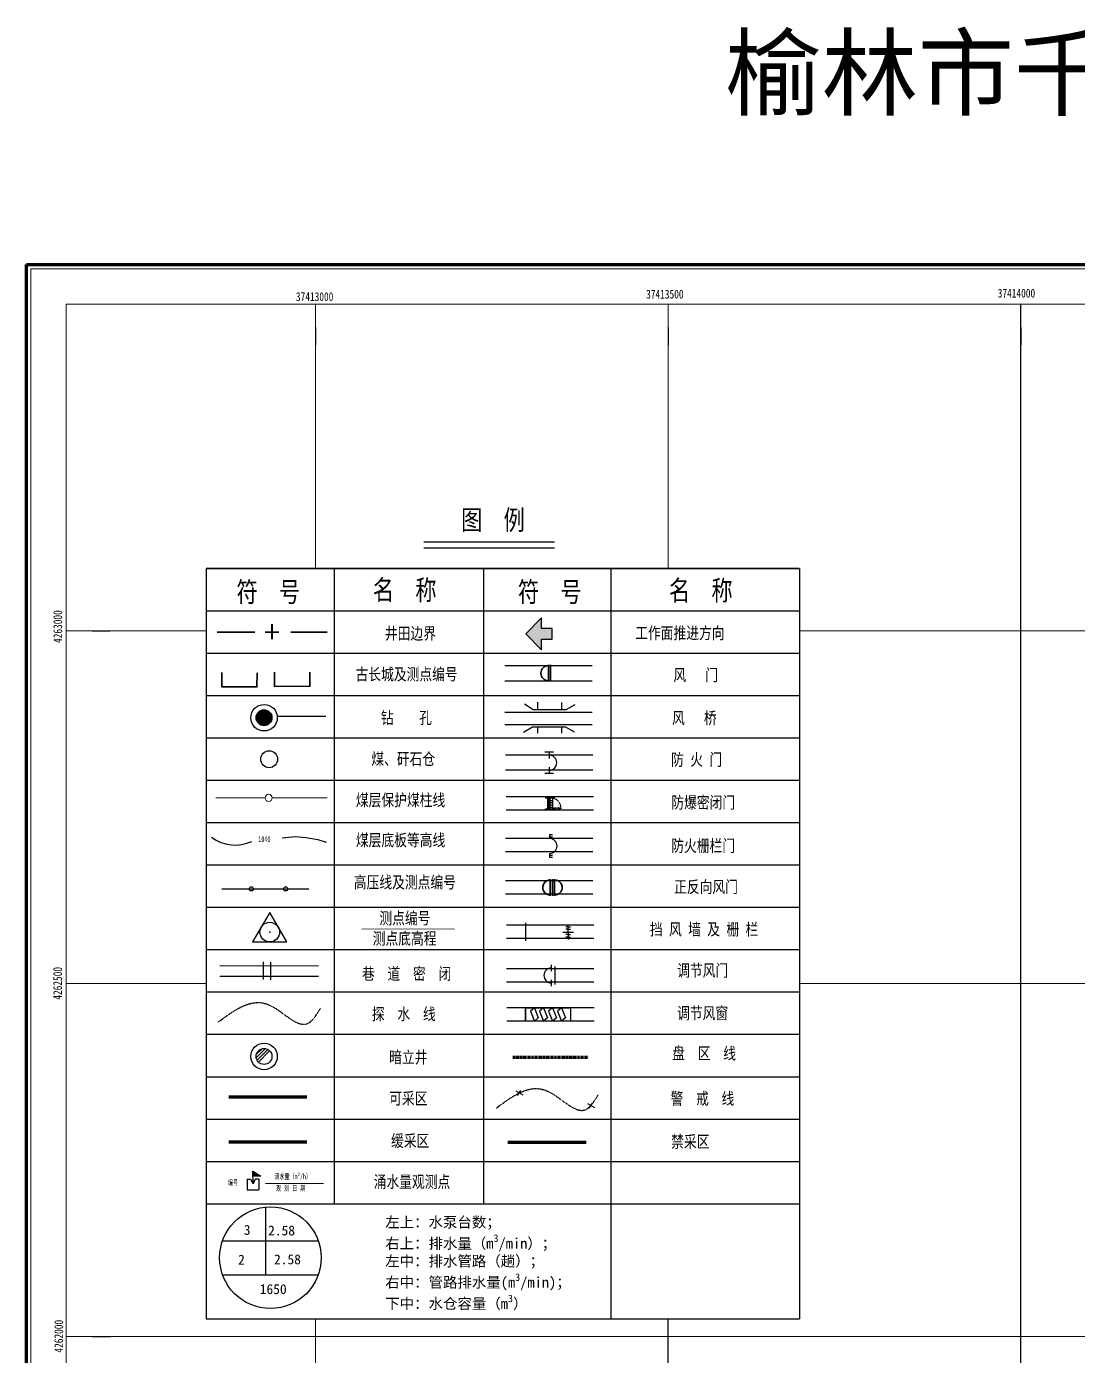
# Model space of a CAD drawing. Header units: millimetres. Extents: x 37412591 to 74834139, y 4258245 to 8527567.
# Drawn here: x 37412591 to 37414080, y 4261973 to 4263856 of the extents above; entities that cross this region are included whole.
import ezdxf
from ezdxf.enums import TextEntityAlignment as Align

# ---------------------------------------------------------------- set-up
doc = ezdxf.new("R2010")
doc.units = ezdxf.units.MM
for name, pattern in [('2X0_5', [2.5, 2, -0.5]), ('CENTER', [2, 1.25, -0.25, 0.25, -0.25]), ('小虚线', [3.5, 2, -1.5]), ('采区边界线', [15, 10, -2, 1, -2])]:
    doc.linetypes.add(name, pattern=pattern)
for name, color, linetype in [('2', 2, 'Continuous'), ('6号煤底板等高线', 7, 'Continuous'), ('BJ', 7, 'Continuous'), ('KZD', 1, 'Continuous'), ('TK', 7, 'Continuous'), ('图例', 7, 'Continuous'), ('图层1', 7, 'Continuous'), ('排水系统', 7, 'Continuous'), ('文字', 7, 'Continuous'), ('钻孔', 7, 'Continuous')]:
    doc.layers.add(name, color=color, linetype=linetype)
doc.styles.get("Standard").update_dxf_attribs({"font": 'simfang.ttf', "width": 0.6667})
doc.styles.add('宋体', font='SimSun.ttf', dxfattribs={"height": 2})
doc.styles.add('标准', font='SimSun.ttf', dxfattribs={"width": 0.667})
doc.linetypes.add('井田境界', pattern='A,10,-4,["+",Standard,S=4,R=0,X=-2,Y=-2],-4,10', length=28)
doc.linetypes.add('低压线', pattern='A,3,[13,SYBLTYPE.SHX,S=0.25,R=0,X=0,Y=0],2,[43,SYBLTYPE.SHX,S=0.05,R=0,X=0,Y=0],2,[13,SYBLTYPE.SHX,S=0.25,R=180,X=0,Y=0],7', length=14)

# ---------------------------------------------------------------- blocks, each defined once
blk = doc.blocks.new('7')
at = {"layer": 'BJ'}
for p, q in [((-3, 0), (-3, 2)), ((3, 0), (3, 2))]:
    blk.add_line(p, q, dxfattribs=at)
at = {"layer": 'BJ', "const_width": 0.5}
blk.add_lwpolyline([(-3, 0), (3, 0)], dxfattribs=at)
blk = doc.blocks.new('*E40')
at = {"layer": '图层1', "lineweight": 15}
for p, xscale, yscale, rotation in [((1430686, 4103765), 4999.9999998661, 5000, 41.16143858155903), ((1399254, 4078471), 4999.9999998661, 5000, 41.16143858155903), ((1375007, 4050320), 4999.999997865277, 5000.000001907348, 53.84593815974473), ((1351298, 4014131), 4999.999997887051, 5000.000000953669, 60.34384174222294), ((1330203, 3977607), 4999.999997887051, 5000.000000953669, 60.34384174222294), ((1307074, 3938258), 4999.999997887051, 5000.000000953669, 60.34384174222294), ((1285598, 3896199), 4999.999998281452, 5000.000000953666, 67.98831715551175), ((1267947, 3851910), 4999.999998281452, 5000.000000953666, 67.98831715551175), ((1151867, 3509637), 4999.999998588648, 5000.000000953673, 71.6145007854918), ((1135281, 3468354), 4999.999999574875, 5000.000000953673, 66.0596176603733), ((1106783, 3433817), 4999.999995930825, 5000.000000953673, 41.41326510113162), ((1075381, 3405216), 4999.99999697427, 5000.000000953673, 40.18612156290437), ((1018024, 3357470), 4999.999998545144, 5000.000000953673, 43.51513070621582), ((985618, 3330303), 5000.000001420904, 4999.999999999994, 36.26294556934471), ((951080, 3306632), 5000.000001420904, 4999.999999999994, 36.26294556934471), ((898866, 3278199), 5000.000001420904, 4999.999999999994, 36.26294556934471), ((865636, 3253449), 5000.000001420904, 4999.999999999994, 36.26294556934471), ((832571, 3229560), 5000.000001420904, 4999.999999999994, 36.26294556934471), ((793223, 3203377), 4999.999997710018, 5000.000000000002, 30.0377956473408), ((756469, 3182641), 4999.999997710018, 5000.000000000002, 30.0377956473408), ((721821, 3147363), 4999.999999121524, 5000.000000953673, 70.12100120253399), ((711685, 3109781), 4999.999998315005, 5000.000000953668, 76.77431076027469), ((692395, 3038442), 4999.999999432064, 5000.000000953672, 67.71506531595583), ((679218, 3006025), 5000.000000516703, 5000.000000953673, 68.23387716878797), ((664385, 2972340), 5000.000002165301, 5000.000000953673, 61.78467125253218), ((107618, 2953231), 5000.000003097834, 5000.000000953673, 335.7758513566281), ((646915, 2938791), 4999.999998641332, 5000.00000190734, 60.9885123962318), ((137936, 2938994), 4999.99999775997, 5000.000000953673, 331.94010395261), ((171677, 2920097), 4999.999999774477, 5000.000000953673, 329.7919955585161), ((625159, 2905259), 5000.000000132835, 5000.000001907348, 54.42684420539365), ((204615, 2897687), 4999.999997504277, 5000.000000953673, 332.3538896040781), ((602070, 2872466), 5000.000000132835, 5000.000001907348, 54.42684420539365), ((579133, 2839889), 5000.000000132835, 5000.000001907348, 54.42684420539365), ((358686, 2823007), 4999.999999030015, 5000.000000953672, 337.2878656948604), ((428384, 2800306), 5000.000000413489, 5000.000001907348, 6.212724453938254), ((466500, 2804700), 5000.000000413489, 5000.000001907348, 6.212724453938254)]:
    blk.add_blockref('7', p, dxfattribs=dict(at, xscale=xscale, yscale=yscale, rotation=rotation))
blk = doc.blocks.new('A$C15bb5dd6')
at = {"ltscale": 0.5}
h = blk.add_hatch(color=1, dxfattribs=at)
h.dxf.hatch_style = 1
h.paths.add_polyline_path([(13.8, 10.6), (9.8, 7.5), (14.7, 1.8)])
at = {"color": 0, "ltscale": 0.5}
for p, q in [((4.5, 10.4), (-3.4, 4.4)), ((-3.4, 4.4), (3.4, -4.4)), ((11.2, 1.6), (3.4, -4.4)), ((6.5, 7.8), (4.3, 3.3)), ((9.2, 4.3), (4.3, 3.3)), ((4.5, 10.4), (6.5, 7.8)), ((11.2, 1.6), (9.2, 4.3))]:
    blk.add_line(p, q, dxfattribs=at)
at = {"color": 1, "ltscale": 0.5}
for p, q in [((4.3, 3.3), (13.8, 10.6)), ((14.7, 1.8), (9.8, 7.5)), ((13.8, 10.6), (14.7, 1.8))]:
    blk.add_line(p, q, dxfattribs=at)
blk = doc.blocks.new('gc168')
blk.add_lwpolyline([(-1.5, -0.86), (1.5, -0.86), (0, 1.73)], close=True)
blk.add_circle((0, 0), 0.861)
blk.add_point((0, 0))

msp = doc.modelspace()

# ---------------------------------------------------------------- hatches: boundary and pattern name
at = {"layer": '6号煤底板等高线'}
h = msp.add_hatch(dxfattribs=at)
h.set_pattern_fill('ANSI31', color=256)
h.paths.add_polyline_path([(37412935, 4262404.8, 0.668179), (37412915.8, 4262396.9, 0.198912), (37412919.1, 4262388.9)])
at = {"layer": '图例', "lineweight": -3, "ltscale": 2}
msp.add_hatch(color=5, dxfattribs=at).paths.add_polyline_path([(37413320.5, 4263003.2), (37413320.5, 4263018.2), (37413298, 4262995.7), (37413320.5, 4262973.2), (37413320.5, 4262988.2), (37413335.5, 4262988.2), (37413335.5, 4263003.2)])
at = {"layer": '图例', "lineweight": -3}
h = msp.add_hatch(color=0, dxfattribs=at)
edge = h.paths.add_edge_path()
edge.add_arc((37412927.1, 4262876.9), 11.3, 0, 360)
at = {"layer": '图例', "ltscale": 0.5}
msp.add_hatch(color=30, dxfattribs=at).paths.add_polyline_path([(37413329, 4262747.7), (37413332.4, 4262747.7), (37413332.4, 4262763.1), (37413329, 4262763.1)])

# ---------------------------------------------------------------- linework, layer by layer
at = {"color": 0, "linetype": 'ByBlock', "lineweight": 20}
for p, q in [((37412646.5, 4263462.9, 4910.1), (37416981.3, 4263462.9, 4910.1)), ((37412646.5, 4258300.9, 4910.1), (37412646.5, 4263462.9, 4910.1))]:
    msp.add_line(p, q, dxfattribs=at)
at = {"linetype": 'ByBlock', "lineweight": 20}
for p, q in [((37413000, 4263088.2, 4910.1), (37413000, 4263462.9, 4910.1)), ((37413500, 4263088.2, 4910.1), (37413500, 4263462.9, 4910.1)), ((37412844.9, 4263000, 4910.1), (37412646.5, 4263000, 4910.1)), ((37416981.3, 4263000, 4910.1), (37413686, 4263000, 4910.1)), ((37412646.5, 4262500, 4910.1), (37412844.9, 4262500, 4910.1)), ((37412844.9, 4262500, 4910.1), (37412646.5, 4262500, 4910.1)), ((37412840.1, 4262500, 4910.1), (37412646.5, 4262500, 4910.1)), ((37412684, 4262500, 4910.1), (37412837.5, 4262500, 4910.1)), ((37413685.7, 4262500, 4910.1), (37416981.3, 4262500, 4910.1)), ((37416981.3, 4262500, 4910.1), (37413685.7, 4262500, 4910.1)), ((37413000, 4258550.3, 4910.1), (37413000, 4262025.1, 4910.1)), ((37416981.3, 4262000, 4910.1), (37412646.5, 4262000, 4910.1))]:
    msp.add_line(p, q, dxfattribs=at)
at = {"color": 7, "lineweight": 30}
msp.add_line((37412844.9, 4263088.2, 4910.1), (37412844.9, 4262025.1, 4910.1), dxfattribs=at)
at = {"color": 0, "lineweight": 20, "ltscale": 0.5}
msp.add_line((37412929.1, 4262216.7, 24877.4), (37413011.3, 4262216.8, 24877.4), dxfattribs=at)
at = {"color": 0, "linetype": 'ByBlock', "lineweight": 100, "elevation": 4910.1}
msp.add_lwpolyline([(37412590.5, 4263518.9), (37417037.3, 4263518.9), (37417037.3, 4258244.9), (37412590.5, 4258244.9)], close=True, dxfattribs=at)
at = {"color": 0, "linetype": 'ByBlock', "lineweight": 20, "elevation": 4910.1}
msp.add_lwpolyline([(37412596.5, 4263512.9), (37417031.3, 4263512.9), (37417031.3, 4258250.9), (37412596.5, 4258250.9)], close=True, dxfattribs=at)
at = {"color": 7, "lineweight": 30, "elevation": 4910.1}
msp.add_lwpolyline([(37412844.9, 4262025.1), (37413686.1, 4262025.1)], dxfattribs=at)
at = {"layer": '6号煤底板等高线'}
msp.add_line((37412919.1, 4262388.9, 4910.1), (37412935, 4262404.8, 4910.1), dxfattribs=at)
at = {"layer": '6号煤底板等高线', "color": 5, "lineweight": 30, "elevation": 4910.1}
msp.add_lwpolyline([(37413297.5, 4262465.9), (37413361.6, 4262465.9), (37413361.6, 4262446.8), (37413297.5, 4262446.8), (37413297.5, 4262465.9)], dxfattribs=at)
at = {"layer": 'TK', "color": 0, "linetype": 'Continuous', "lineweight": -3}
for p, q in [((37413000, 4263430, 4910.1), (37413000, 4263405, 4910.1)), ((37413500, 4263430, 4910.1), (37413500, 4263405, 4910.1)), ((37414000, 4263430, 4910.1), (37414000, 4263405, 4910.1)), ((37412684, 4263000, 4910.1), (37412709, 4263000, 4910.1)), ((37412684, 4262000, 4910.1), (37412709, 4262000, 4910.1))]:
    msp.add_line(p, q, dxfattribs=at)
at = {"layer": '图例'}
for p, q in [((37413153.6, 4263126.1, 4910.1), (37413339, 4263126.1, 4910.1)), ((37413153.6, 4263117.8, 4910.1), (37413339, 4263117.8, 4910.1))]:
    msp.add_line(p, q, dxfattribs=at)
at = {"layer": '图例', "color": 7, "lineweight": 30}
for p, q in [((37413026.3, 4263088.2, 4910.1), (37413026.3, 4262188.2, 4910.1)), ((37413238.1, 4263088.2, 4910.1), (37413238.1, 4262188.2, 4910.1)), ((37413418.8, 4263088.2, 4910.1), (37413418.8, 4262025.1, 4910.1)), ((37413686.1, 4263088.2, 4910.1), (37413686.1, 4262025.1, 4910.1))]:
    msp.add_line(p, q, dxfattribs=at)
at = {"layer": '图例', "linetype": 'ByBlock', "lineweight": 30}
for p, q in [((37413268.3, 4262950.7, 4910.1), (37413392, 4262950.7, 4910.1)), ((37413268.3, 4262929.3, 4910.1), (37413392, 4262929.3, 4910.1))]:
    msp.add_line(p, q, dxfattribs=at)
at = {"layer": '图例', "color": 0, "lineweight": 35, "ltscale": 0.5}
for p, q in [((37413330.2, 4262951.7, 4910.1), (37413330.2, 4262928.4, 4910.1)), ((37413333.2, 4262951.7, 4910.1), (37413333.2, 4262928.4, 4910.1))]:
    msp.add_line(p, q, dxfattribs=at)
at = {"layer": '图例', "color": 7, "lineweight": -3, "ltscale": 5}
for p, q in [((37413296.2, 4262896.3, 4910.1), (37413308.6, 4262888.4, 4910.1)), ((37413296.2, 4262896.3, 4910.1), (37413308.6, 4262888.4, 4910.1)), ((37413308.6, 4262888.4, 4910.1), (37413355.5, 4262888.4, 4910.1)), ((37413308.6, 4262888.4, 4910.1), (37413355.5, 4262888.4, 4910.1)), ((37413355.5, 4262888.4, 4910.1), (37413367.9, 4262895.8, 4910.1)), ((37413355.5, 4262888.4, 4910.1), (37413367.9, 4262895.8, 4910.1)), ((37413295.1, 4262856.2, 4910.1), (37413307.6, 4262864.1, 4910.1)), ((37413307.6, 4262864.1, 4910.1), (37413354.4, 4262864.1, 4910.1)), ((37413354.4, 4262864.1, 4910.1), (37413366.9, 4262856.8, 4910.1))]:
    msp.add_line(p, q, dxfattribs=at)
at = {"layer": '图例', "color": 0, "linetype": 'Continuous', "lineweight": 30}
for p, q in [((37413393.3, 4262823.7, 4910.1), (37413269.5, 4262823.7, 4910.1)), ((37413393.3, 4262802.4, 4910.1), (37413269.5, 4262802.4, 4910.1)), ((37413394.3, 4262764.9, 4910.1), (37413270.5, 4262764.9, 4910.1)), ((37413394.3, 4262745.8, 4910.1), (37413270.5, 4262745.8, 4910.1)), ((37413393, 4262705.7, 4910.1), (37413269.3, 4262705.7, 4910.1)), ((37413393, 4262686.6, 4910.1), (37413269.3, 4262686.6, 4910.1)), ((37413393.2, 4262645.9, 4910.1), (37413269.5, 4262645.9, 4910.1)), ((37413393.2, 4262626.8, 4910.1), (37413269.5, 4262626.8, 4910.1)), ((37413394.4, 4262583.1, 4910.1), (37413270.6, 4262583.1, 4910.1)), ((37413394.4, 4262564, 4910.1), (37413270.6, 4262564, 4910.1)), ((37413394.4, 4262521, 4910.1), (37413270.6, 4262521, 4910.1)), ((37413394.4, 4262501.9, 4910.1), (37413270.6, 4262501.9, 4910.1)), ((37413395.2, 4262465.9, 4910.1), (37413271.5, 4262465.9, 4910.1)), ((37413395.2, 4262446.8, 4910.1), (37413271.5, 4262446.8, 4910.1))]:
    msp.add_line(p, q, dxfattribs=at)
at = {"layer": '图例', "color": 1, "linetype": 'Continuous', "lineweight": 30}
for p, q in [((37413337.5, 4262828.1, 4910.1), (37413325.3, 4262828.1, 4910.1)), ((37413331.4, 4262828.1, 4910.1), (37413331.4, 4262819.3, 4910.1)), ((37413337.5, 4262798, 4910.1), (37413325.3, 4262798, 4910.1)), ((37413331.4, 4262806.8, 4910.1), (37413331.4, 4262798, 4910.1)), ((37413331.8, 4262711.6, 4910.1), (37413331.8, 4262705.7, 4910.1)), ((37413331.8, 4262711.6, 4910.1), (37413336, 4262711.6, 4910.1)), ((37413331.8, 4262708.2, 4910.1), (37413336, 4262708.2, 4910.1)), ((37413331.8, 4262684.4, 4910.1), (37413331.8, 4262679.1, 4910.1)), ((37413331.8, 4262682, 4910.1), (37413336, 4262682, 4910.1)), ((37413331.8, 4262679.1, 4910.1), (37413336, 4262679.1, 4910.1))]:
    msp.add_line(p, q, dxfattribs=at)
at = {"layer": '图例', "color": 20, "linetype": 'Continuous', "lineweight": 18}
for p, q in [((37412858.7, 4262763.3, 4910.1), (37412928.7, 4262763.3, 4910.1)), ((37412858.7, 4262763.3, 4910.1), (37412928.7, 4262763.3, 4910.1)), ((37412938.7, 4262763.3, 4910.1), (37413016.8, 4262763.3, 4910.1)), ((37412938.7, 4262763.3, 4910.1), (37413016.8, 4262763.3, 4910.1))]:
    msp.add_line(p, q, dxfattribs=at)
at = {"layer": '图例', "color": 30, "linetype": 'Continuous', "lineweight": 30}
for p, q in [((37413325.9, 4262764.9, 4910.1), (37413325.9, 4262763.1, 4910.1)), ((37413325.9, 4262763.1, 4910.1), (37413338.9, 4262763.1, 4910.1)), ((37413332.4, 4262759.7, 4910.1), (37413335.8, 4262759.7, 4910.1)), ((37413332.4, 4262756.6, 4910.1), (37413335.8, 4262756.6, 4910.1)), ((37413335.8, 4262763.1, 4910.1), (37413335.8, 4262747.7, 4910.1)), ((37413338.9, 4262763.1, 4910.1), (37413338.9, 4262764.9, 4910.1)), ((37413325.9, 4262745.8, 4910.1), (37413325.9, 4262747.7, 4910.1)), ((37413325.9, 4262747.7, 4910.1), (37413338.9, 4262747.7, 4910.1)), ((37413332.4, 4262753.2, 4910.1), (37413335.8, 4262753.2, 4910.1)), ((37413332.4, 4262749.9, 4910.1), (37413335.8, 4262749.9, 4910.1)), ((37413338.9, 4262747.7, 4910.1), (37413338.9, 4262745.8, 4910.1)), ((37413334.5, 4262517.9, 4910.1), (37413334.5, 4262526.7, 4910.1)), ((37413339.1, 4262524.2, 4910.1), (37413339.1, 4262499, 4910.1)), ((37413334.5, 4262496.6, 4910.1), (37413334.5, 4262505.4, 4910.1))]:
    msp.add_line(p, q, dxfattribs=at)
at = {"layer": '图例', "color": 30, "ltscale": 0.5}
for p, q in [((37413329, 4262763.1, 4910.1), (37413329, 4262747.7, 4910.1)), ((37413332.4, 4262763.1, 4910.1), (37413332.4, 4262747.7, 4910.1))]:
    msp.add_line(p, q, dxfattribs=at)
at = {"layer": '图例', "color": 30, "linetype": '2X0_5', "lineweight": 30, "ltscale": 0.0008}
for p, q in [((37413335.8, 4262749.1, 4910.1), (37413348, 4262749.1, 4910.1)), ((37413335.8, 4262747.8, 4910.1), (37413348, 4262747.8, 4910.1))]:
    msp.add_line(p, q, dxfattribs=at)
at = {"layer": '图例', "color": 30, "linetype": 'Continuous', "lineweight": 30, "ltscale": 0.0008}
msp.add_line((37413348, 4262749.1, 4910.1), (37413348, 4262747.8, 4910.1), dxfattribs=at)
at = {"layer": '图例', "color": 30, "lineweight": 35, "ltscale": 0.5}
for p, q in [((37413332.9, 4262647.9, 4910.1), (37413332.9, 4262624.6, 4910.1)), ((37413335.9, 4262647.9, 4910.1), (37413335.9, 4262624.6, 4910.1)), ((37413339, 4262647.9, 4910.1), (37413339, 4262624.6, 4910.1))]:
    msp.add_line(p, q, dxfattribs=at)
at = {"layer": '图例', "color": 2, "linetype": '低压线'}
for q in [(37412990.5, 4262634.4, 4910.1), (37412990.5, 4262634.4, 4910.1), (37412990.5, 4262634.4, 4910.1), (37412980.6, 4262634.4, 4910.1)]:
    msp.add_line((37412867.3, 4262634.3, 4910.1), q, dxfattribs=at)
at = {"layer": '图例', "color": 2}
for q in [(37412990.5, 4262634.4, 4910.1), (37412990.5, 4262634.4, 4910.1), (37412990.5, 4262634.4, 4910.1), (37412980.6, 4262634.4, 4910.1)]:
    msp.add_line((37412867.3, 4262634.3, 4910.1), q, dxfattribs=at)
at = {"layer": '图例', "color": 1, "lineweight": 30, "ltscale": 0.5}
for p, q in [((37413297.8, 4262586, 4910.1), (37413297.8, 4262560.9, 4910.1)), ((37412925.8, 4262530.8, 4910.1), (37412925.8, 4262505.7, 4910.1)), ((37412936.4, 4262530.4, 4910.1), (37412936.4, 4262505.3, 4910.1))]:
    msp.add_line(p, q, dxfattribs=at)
at = {"layer": '图例', "lineweight": 5}
msp.add_line((37413065.7, 4262577.8, 4910.1), (37413197.1, 4262577.4, 4910.1), dxfattribs=at)
at = {"layer": '图例', "color": 6, "linetype": 'Continuous', "lineweight": 30}
for p, q in [((37413350.7, 4262573.2, 4910.1), (37413365.7, 4262573.2, 4910.1)), ((37413350.7, 4262573.2, 4910.1), (37413365.7, 4262573.2, 4910.1)), ((37413358.2, 4262580.7, 4910.1), (37413354.7, 4262580.7, 4910.1)), ((37413358.2, 4262577, 4910.1), (37413354.8, 4262577, 4910.1)), ((37413358.2, 4262569.5, 4910.1), (37413354.8, 4262569.5, 4910.1)), ((37413358.2, 4262573.2, 4910.1), (37413358.2, 4262583.7, 4910.1)), ((37413358.2, 4262577, 4910.1), (37413358.2, 4262580.7, 4910.1)), ((37413358.2, 4262580.7, 4910.1), (37413361.6, 4262580.7, 4910.1)), ((37413358.2, 4262577, 4910.1), (37413358.2, 4262580.7, 4910.1)), ((37413358.2, 4262573.2, 4910.1), (37413358.2, 4262577, 4910.1)), ((37413358.2, 4262577, 4910.1), (37413361.5, 4262577, 4910.1)), ((37413358.2, 4262573.2, 4910.1), (37413358.2, 4262562.7, 4910.1)), ((37413358.2, 4262573.2, 4910.1), (37413358.2, 4262569.5, 4910.1)), ((37413358.2, 4262569.5, 4910.1), (37413361.5, 4262569.5, 4910.1)), ((37413358.2, 4262569.5, 4910.1), (37413358.2, 4262565.7, 4910.1)), ((37413358.2, 4262569.5, 4910.1), (37413358.2, 4262565.7, 4910.1)), ((37413358.2, 4262565.7, 4910.1), (37413354.7, 4262565.7, 4910.1)), ((37413358.2, 4262565.7, 4910.1), (37413361.6, 4262565.7, 4910.1))]:
    msp.add_line(p, q, dxfattribs=at)
at = {"layer": '图例', "color": 7, "lineweight": 30, "ltscale": 5}
for p, q in [((37412864.4, 4262525.8, 4910.1), (37413004.3, 4262525.3, 4910.1)), ((37412864.4, 4262510.5, 4910.1), (37413004.3, 4262510.5, 4910.1))]:
    msp.add_line(p, q, dxfattribs=at)
at = {"layer": '图例', "color": 5, "linetype": 'Continuous', "lineweight": 30}
for p, q in [((37413297.5, 4262465.9, 4910.1), (37413297.5, 4262446.8, 4910.1)), ((37413310.3, 4262465.9, 4910.1), (37413304.8, 4262460.8, 4910.1)), ((37413304.8, 4262460.8, 4910.1), (37413310.3, 4262446.8, 4910.1)), ((37413310.3, 4262465.9, 4910.1), (37413315.8, 4262451.8, 4910.1)), ((37413323.1, 4262465.9, 4910.1), (37413317.6, 4262460.8, 4910.1)), ((37413317.6, 4262460.8, 4910.1), (37413323.1, 4262446.8, 4910.1)), ((37413323.1, 4262465.9, 4910.1), (37413328.7, 4262451.8, 4910.1)), ((37413335.9, 4262465.9, 4910.1), (37413330.4, 4262460.8, 4910.1)), ((37413330.4, 4262460.8, 4910.1), (37413335.9, 4262446.8, 4910.1)), ((37413335.9, 4262465.9, 4910.1), (37413341.5, 4262451.8, 4910.1)), ((37413348.8, 4262465.9, 4910.1), (37413343.2, 4262460.8, 4910.1)), ((37413343.2, 4262460.8, 4910.1), (37413348.8, 4262446.8, 4910.1)), ((37413348.8, 4262465.9, 4910.1), (37413354.3, 4262451.8, 4910.1)), ((37413361.6, 4262465.9, 4910.1), (37413361.6, 4262446.8, 4910.1)), ((37413315.8, 4262451.8, 4910.1), (37413310.3, 4262446.8, 4910.1)), ((37413328.7, 4262451.8, 4910.1), (37413323.1, 4262446.8, 4910.1)), ((37413341.5, 4262451.8, 4910.1), (37413335.9, 4262446.8, 4910.1)), ((37413354.3, 4262451.8, 4910.1), (37413348.8, 4262446.8, 4910.1))]:
    msp.add_line(p, q, dxfattribs=at)
at = {"layer": '图例', "color": 0, "linetype": '采区边界线', "lineweight": 80, "ltscale": 0.004}
msp.add_line((37413387.1, 4262395.4, 4910.1), (37413279.6, 4262395.5, 4910.1), dxfattribs=at)
at = {"layer": '图例', "color": 5, "ltscale": 0.75}
for p, q in [((37413283.9, 4262348.2, 4910.1), (37413293.9, 4262342.4, 4910.1)), ((37413290.6, 4262348.7, 4910.1), (37413285.9, 4262341.3, 4910.1)), ((37413385.7, 4262330.4, 4910.1), (37413395.7, 4262324.6, 4910.1)), ((37413392.4, 4262330.8, 4910.1), (37413387.7, 4262323.4, 4910.1))]:
    msp.add_line(p, q, dxfattribs=at)
at = {"layer": '图例', "color": 3, "lineweight": 100, "ltscale": 10}
msp.add_line((37412877.2, 4262339.5, 4910.1), (37412988, 4262339.5, 4910.1), dxfattribs=at)
at = {"layer": '图例', "color": 2, "lineweight": 100, "ltscale": 10}
msp.add_line((37412877.2, 4262276, 4910.1), (37412988, 4262276, 4910.1), dxfattribs=at)
at = {"layer": '图例', "color": 1, "lineweight": 100, "ltscale": 10}
msp.add_line((37413272.7, 4262275.6, 4910.1), (37413383.5, 4262275.6, 4910.1), dxfattribs=at)
at = {"layer": '图例', "color": 7, "lineweight": 50, "const_width": 2.5, "elevation": 4910.1}
msp.add_lwpolyline([(37412844.9, 4263088.2), (37413686.1, 4263088.2)], dxfattribs=at)
at = {"layer": '图例', "color": 7, "lineweight": 30, "elevation": 4910.1}
for points in [[(37412844.9, 4263028.2), (37413686.1, 4263028.2)], [(37412844.9, 4262968.2), (37413686.1, 4262968.2)], [(37412844.9, 4262908.2), (37413686.1, 4262908.2)], [(37412844.9, 4262848.2), (37413686.1, 4262848.2)], [(37412844.9, 4262788.2), (37413238.1, 4262788.2)], [(37413238.1, 4262788.2), (37413686.1, 4262788.2)], [(37412844.9, 4262728.2), (37413686.1, 4262728.2)], [(37412844.9, 4262668.2), (37413686.1, 4262668.2)], [(37412844.9, 4262608.2), (37413686.1, 4262608.2)], [(37412844.9, 4262548.2), (37413686.1, 4262548.2)], [(37412844.9, 4262488.2), (37413686.1, 4262488.2)], [(37412844.9, 4262428.2), (37413686.1, 4262428.2)], [(37412844.9, 4262368.2), (37413686.1, 4262368.2)], [(37412844.9, 4262308.2), (37413686.1, 4262308.2)], [(37412844.9, 4262248.2), (37413686.1, 4262248.2)], [(37412844.9, 4262188.2), (37413686.1, 4262188.2)]]:
    msp.add_lwpolyline(points, dxfattribs=at)
at = {"layer": '图例', "color": 0, "linetype": '井田境界', "lineweight": 140, "ltscale": 0.004, "const_width": 2.5, "elevation": 4910.1}
for points in [[(37412938.4, 4262987.9), (37412938.4, 4263009.7)], [(37412938.4, 4262987.9), (37412938.4, 4263009.7)], [(37412860.5, 4262998.1), (37412914.4, 4262998.1)], [(37412928.7, 4262998.1), (37412948.1, 4262998.1)], [(37412928.7, 4262998.1), (37412948.1, 4262998.1)], [(37412964.9, 4262998.1), (37413016.8, 4262998.1)]]:
    msp.add_lwpolyline(points, dxfattribs=at)
at = {"layer": '图例', "color": 5, "linetype": 'Continuous', "elevation": 4910.1}
msp.add_lwpolyline([(37413320.5, 4262973.2), (37413320.5, 4262988.2), (37413335.5, 4262988.2), (37413335.5, 4263003.2), (37413320.5, 4263003.2), (37413320.5, 4263018.2), (37413298, 4262995.7)], close=True, dxfattribs=at)
at = {"layer": '图例', "color": 5, "elevation": 4910.1}
msp.add_lwpolyline([(37413320.5, 4262973.2), (37413320.5, 4262988.2), (37413335.5, 4262988.2), (37413335.5, 4263003.2), (37413320.5, 4263003.2), (37413320.5, 4263018.2), (37413298, 4262995.7)], close=True, dxfattribs=at)
at = {"layer": '图例', "lineweight": 35, "ltscale": 5, "elevation": 4910.1}
for points in [[(37412867.2, 4262940.7), (37412867.1, 4262920.7), (37412917.1, 4262920.6), (37412917.2, 4262940.6)], [(37412941.9, 4262941.2), (37412942.1, 4262921.2), (37412992.1, 4262921.5), (37412991.9, 4262941.5)]]:
    msp.add_lwpolyline(points, dxfattribs=at)
at = {"layer": '图例', "color": 0, "lineweight": -3, "ltscale": 2, "elevation": 4910.1, "flags": 128}
for points in [[(37413314.7, 4262899), (37413314.7, 4262888.4)], [(37413348.9, 4262898.4), (37413348.9, 4262888.4)], [(37413268.4, 4262884.6), (37413392, 4262884.6)], [(37413268.4, 4262867.1), (37413392, 4262867.1)], [(37413314.7, 4262864.1), (37413314.7, 4262855.1)], [(37413348.9, 4262864.1), (37413348.9, 4262855.1)]]:
    msp.add_lwpolyline(points, dxfattribs=at)
at = {"layer": '图例', "ltscale": 5, "elevation": 4910.1, "flags": 128}
msp.add_lwpolyline([(37412946, 4262879.2), (37413014.7, 4262879.2)], dxfattribs=at)
at = {"layer": '图例', "color": 7, "elevation": 4970.1}
for points in [[(37412952.9, 4262706.6), (37412971.4, 4262708.5), (37412986.2, 4262707.3), (37413003.2, 4262704.5), (37413015.4, 4262700.6)], [(37412958.1, 4262707.1), (37412971.4, 4262708.5), (37412986.2, 4262707.3), (37413003.2, 4262704.5), (37413015.4, 4262700.6)]]:
    msp.add_lwpolyline(points, dxfattribs=at)
at = {"layer": '图例', "ltscale": 5}
for centre, radius in [((37412927.1, 4262876.9, 4910.1), 18.8), ((37412927.1, 4262876.9, 4910.1), 18.8), ((37412927.1, 4262876.9, 4910.1), 11.3), ((37412927.1, 4262876.9, 4910.1), 11.3), ((37412927.1, 4262396.9, 4910.1), 18.8), ((37412927.1, 4262396.9, 4910.1), 18.8), ((37412927.1, 4262396.9, 4910.1), 11.3)]:
    msp.add_circle(centre, radius, dxfattribs=at)
at = {"layer": '图例', "color": 4, "lineweight": 30}
msp.add_circle((37412934.4, 4262818, 4910.1), 12, dxfattribs=at)
at = {"layer": '图例', "color": 20, "linetype": 'Continuous', "lineweight": 18}
msp.add_circle((37412933.7, 4262763.3, 4910.1), 5, dxfattribs=at)
msp.add_circle((37412933.7, 4262763.3, 4910.1), 5, dxfattribs=at)
at = {"layer": '图例', "color": 2, "ltscale": 5}
for centre in [(37412909.1, 4262634.3, 4910.1), (37412957.9, 4262634.3, 4910.1)]:
    msp.add_circle(centre, 2.93, dxfattribs=at)
at = {"layer": '图例', "color": 0, "lineweight": 35, "ltscale": 0.5}
msp.add_arc((37413330.2, 4262940, 4910.1), 10.7, 90, 270, dxfattribs=at)
at = {"layer": '图例', "color": 1, "linetype": 'Continuous', "lineweight": 30}
for centre in [(37413331.4, 4262813, 4910.1), (37413331.8, 4262695.1, 4910.1)]:
    msp.add_arc(centre, 10.6, 270, 90, dxfattribs=at)
at = {"layer": '图例', "color": 30, "linetype": '2X0_5', "lineweight": 30, "ltscale": 0.0008}
msp.add_arc((37413333.2, 4262748.5, 4910.1), 14.8, 2.5466, 79.6836, dxfattribs=at)
at = {"layer": '图例'}
msp.add_arc((37412886, 4262752.4, 2455.1), 56, 233.4257, 294.9458, dxfattribs=at)
at = {"layer": '图例', "color": 30, "lineweight": 35, "ltscale": 0.5}
for centre, start, end in [((37413332.9, 4262636.2, 4910.1), 90, 270), ((37413339, 4262636.2, 4910.1), 270, 90)]:
    msp.add_arc(centre, 10.7, start, end, dxfattribs=at)
at = {"layer": '图例', "color": 30, "linetype": 'Continuous', "lineweight": 30}
msp.add_arc((37413334.5, 4262511.6, 4910.1), 10.6, 90, 270, dxfattribs=at)
at = {"layer": '图例', "color": 7, "linetype": 'Continuous', "lineweight": 5}
msp.add_open_spline([(37413417, 4263028.2, 4910.1), (37413417.6, 4263028.6, 4910.1), (37413418.2, 4263029, 4910.1), (37413418.8, 4263029.4, 4910.1)], degree=3, dxfattribs=at)
at = {"layer": '图例', "color": 7, "lineweight": 5}
msp.add_open_spline([(37413417, 4263028.2, 4910.1), (37413417.6, 4263028.6, 4910.1), (37413418.2, 4263029, 4910.1), (37413418.8, 4263029.4, 4910.1)], degree=3, dxfattribs=at)
at = {"layer": '图例', "color": 3, "linetype": '小虚线', "ltscale": 0.01}
msp.add_open_spline([(37412862.2, 4262445.5, 4910.1), (37412885.1, 4262462.6, 4910.1), (37412927.4, 4262494.2, 4910.1), (37412982.2, 4262425.4, 4910.1), (37413001.1, 4262455.4, 4910.1), (37413007, 4262464.8, 4910.1)], degree=3, knots=[0, 0, 0, 0, 74.109587, 136.867461, 165.442581, 165.442581, 165.442581, 165.442581], dxfattribs=at)
at = {"layer": '图例', "color": 5, "linetype": 'CENTER', "ltscale": 0.01}
msp.add_open_spline([(37413256.3, 4262323.5, 4910.1), (37413279.2, 4262340.7, 4910.1), (37413321.5, 4262372.3, 4910.1), (37413376.4, 4262303.4, 4910.1), (37413395.2, 4262333.5, 4910.1), (37413401.1, 4262342.9, 4910.1)], degree=3, knots=[0, 0, 0, 0, 74.109587, 136.867461, 165.442581, 165.442581, 165.442581, 165.442581], dxfattribs=at)
at = {"layer": '排水系统', "color": 5, "lineweight": -3, "elevation": 4910.1, "flags": 128}
for points in [[(37412929.4, 4262183.3), (37412929.4, 4262110.2), (37412929.4, 4262087.6)], [(37412868.3, 4262135.6), (37412936.2, 4262135.6), (37413004.1, 4262135.6)], [(37412868.3, 4262087.6), (37412936.2, 4262087.6), (37413004.1, 4262087.6)]]:
    msp.add_lwpolyline(points, dxfattribs=at)
at = {"layer": '排水系统', "color": 5, "lineweight": -3}
msp.add_circle((37412936.2, 4262111.6, 4910.1), 72, dxfattribs=at)
at = {"layer": '钻孔'}
for p, q in [((37414000, 4258300.9, 4910.1), (37414000, 4263462.9, 4910.1)), ((37413500, 4258550.3, 4910.1), (37413500, 4262025.1, 4910.1))]:
    msp.add_line(p, q, dxfattribs=at)

# ---------------------------------------------------------------- block references
at = {"lineweight": -3, "ltscale": 2, "xscale": 0.0010000020265579, "yscale": 0.0010000020265579, "zscale": 0.0010000020265579}
msp.add_blockref('*E40', (37413497.2, 4258547.9, 4910.1), dxfattribs=at)
at = {"color": 0, "ltscale": 0.5, "xscale": 1.5, "yscale": 1.5, "zscale": 1.5, "rotation": 52.56547327434453}
msp.add_blockref('A$C15bb5dd6', (37412911.5, 4262208), dxfattribs=at)
at = {"layer": 'KZD', "color": 0, "linetype": 'Continuous', "lineweight": -3, "xscale": 16.2, "yscale": 16.2, "zscale": 3.24}
msp.add_blockref('gc168', (37412935.2, 4262573, 4910.1), dxfattribs=at)

# ---------------------------------------------------------------- texts
at = {"color": 1, "insert": (37413581.1, 4263840.6, 4910.1), "char_height": 100, "width": 3843.553, "attachment_point": 1, "style": '宋体'}
msp.add_mtext('{\\fSimSun|b1|i0|c134|p2;\\C0;榆林市千树塔煤矿6#煤采掘工程平面图}', dxfattribs=at)
at = {"layer": '2', "color": 0, "lineweight": 5, "style": '标准', "width": 0.78}
for s, p in [('37413000', (37412972.3, 4263479.8, 4910.1)), ('37413500', (37413468.7, 4263483.3, 4910.1)), ('37414000', (37413967.1, 4263484.7, 4910.1))]:
    msp.add_text(s, height=12.5, dxfattribs=at).set_placement(p, align=Align.TOP_LEFT)
for s, p in [('4263000', (37412644.7, 4263029.2, 4910.1)), ('4262500', (37412644.5, 4262523.7, 4910.1)), ('4262000', (37412646.1, 4262023.6, 4910.1))]:
    msp.add_text(s, height=12.5, rotation=90, dxfattribs=at).set_placement(p, align=Align.BOTTOM_RIGHT)
at = {"layer": '图例', "lineweight": 5, "style": '标准', "width": 0.78}
for s, height, p in [('图  例', 28.35, (37413206.4, 4263142.9, 4910.1)), ('名  称', 28.35, (37413081.3, 4263043.7, 4910.1)), ('名  称', 28.35, (37413081.3, 4263043.7, 4910.1)), ('名  称', 28.35, (37413501, 4263043.1, 4910.1)), ('符  号', 28.35, (37412888, 4263040.9, 4910.1)), ('符  号', 28.35, (37413287, 4263040.9, 4910.1)), ('井田边界', 17.01, (37413098.4, 4262987.8, 4910.1)), ('工作面推进方向', 17.01, (37413453.2, 4262988.4, 4910.1)), ('古长城及测点编号', 17.01, (37413056.8, 4262930, 4910.1)), ('风   门', 17.01, (37413507.4, 4262928.9, 4910.1)), ('钻    孔', 17.01, (37413092.8, 4262868.3, 4910.1)), ('风   桥', 17.01, (37413505.4, 4262868, 4910.1)), ('煤、矸石仓', 17.01, (37413079.2, 4262809.9, 4910.1)), ('煤层保护煤柱线', 17.01, (37413057.3, 4262751.7, 4910.1)), ('煤层底板等高线', 17.01, (37413057.3, 4262694.9, 4910.1)), ('高压线及测点编号', 17.01, (37413054.4, 4262635.2, 4910.1)), ('巷  道  密  闭', 17.01, (37413065.9, 4262505.6, 4910.1)), ('探  水  线', 17.01, (37413080, 4262448.5, 4910.1)), ('暗立井', 17.01, (37413104.5, 4262387.3, 9820.2)), ('可采区', 17.01, (37413104.5, 4262328.9, 4910.1)), ('警  戒  线', 17.01, (37413503.3, 4262328.7, 4910.1)), ('缓采区', 17.01, (37413107.1, 4262268.9, 4910.1)), ('禁采区', 17.01, (37413504.2, 4262267.7, 4910.1))]:
    msp.add_text(s, height=height, dxfattribs=at).set_placement(p)
for s, p in [('防 火 门', (37413540.3, 4262809, 4910.1)), ('防爆密闭门', (37413549.6, 4262748.2, 4910.1)), ('防火栅栏门', (37413549.6, 4262686.9, 4910.1)), ('正反向风门', (37413553.6, 4262628.7, 4910.1)), ('挡 风 墙 及 栅 栏', (37413550.9, 4262568.5, 4910.1)), ('调节风门', (37413548.9, 4262510.2, 4910.1)), ('调节风窗', (37413548.8, 4262449.7, 4910.1)), ('盘  区  线', (37413550.9, 4262392.8, 4910.1))]:
    msp.add_text(s, height=17.01, dxfattribs=at).set_placement(p, align=Align.CENTER)
for s, p in [('测点编号', (37413126.8, 4262593.2, 4910.1)), ('测点底高程', (37413126.4, 4262564.3, 4910.1))]:
    msp.add_text(s, height=17.01, dxfattribs=at).set_placement(p, align=Align.MIDDLE)
at = {"layer": '图例', "attachment_point": 1}
for s, insert, char_height, width in [('1040', (37412918.9, 4262708.8, 2455.1), 8, 46.11), ('{\\fSimSun|b0|i0|c134|p2;涌水量（m³/h）}', (37412941.8, 4262230.7, 30273.5), 7.68, 98.926), ('{\\fSimSun|b0|i0|c134|p2;编号}', (37412876, 4262222.1, 30273.5), 7.68, 98.926), ('{\\fSimSun|b0|i0|c134|p2;观 测 日 期}', (37412944.3, 4262214, 30273.5), 7.68, 98.926)]:
    msp.add_mtext(s, dxfattribs=dict(at, insert=insert, char_height=char_height, width=width))
at = {"layer": '图例', "insert": (37413098.9, 4262169.5, 4910.1), "char_height": 15, "width": 266.976, "attachment_point": 1, "style": '宋体'}
msp.add_mtext('\\A1;{\\W1;左上：水泵台数；\\P右上：排水量（m\\H0.7x;\\S3^ ;\\H1.429x;/min）；\\P左中：排水管路（趟）；\\P右中：管路排水量(m\\H0.7x;\\S3^ ;\\H1.429x;/min)；\\P下中：水仓容量（m\\H0.7x;\\S3^ ;\\H1.429x;）}', dxfattribs=at)
at = {"layer": '排水系统', "color": 5, "lineweight": -3, "style": '宋体'}
for s, p in [('3', (37412898.4, 4262144.1, 4910.1)), ('2.58', (37412932.9, 4262143.2, 4910.1)), ('2', (37412890.3, 4262101.9, 4910.1)), ('2.58', (37412941.3, 4262102.3, 4910.1)), ('1650', (37412921.1, 4262060.1, 4910.1))]:
    msp.add_text(s, height=14, rotation=0.0637, dxfattribs=at).set_placement(p)
at = {"layer": '文字', "lineweight": 5, "style": '标准', "width": 0.78}
msp.add_text('涌水量观测点', height=17.01, dxfattribs=at).set_placement((37413082.5, 4262210.8, 4910.1))

doc.saveas('drawing.dxf')
